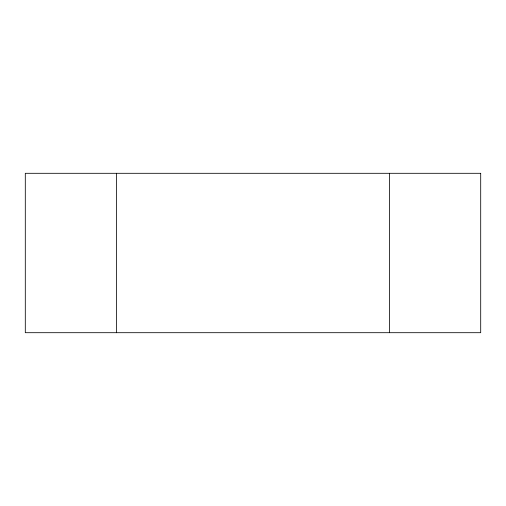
<?xml version="1.0" encoding="UTF-8"?>
<svg xmlns="http://www.w3.org/2000/svg" width="506" height="506" viewBox="0 0 506 506"><rect width="100%" height="100%" fill="white"/><g stroke="black" fill="none" stroke-linecap="round" stroke-linejoin="round"><path stroke-width="0.76" d="M389.62 173.305L389.62 332.695M116.38 173.305L116.38 332.695M480.7 173.305L25.3 173.305L25.3 332.695L480.7 332.695L480.7 173.305"/></g></svg>
